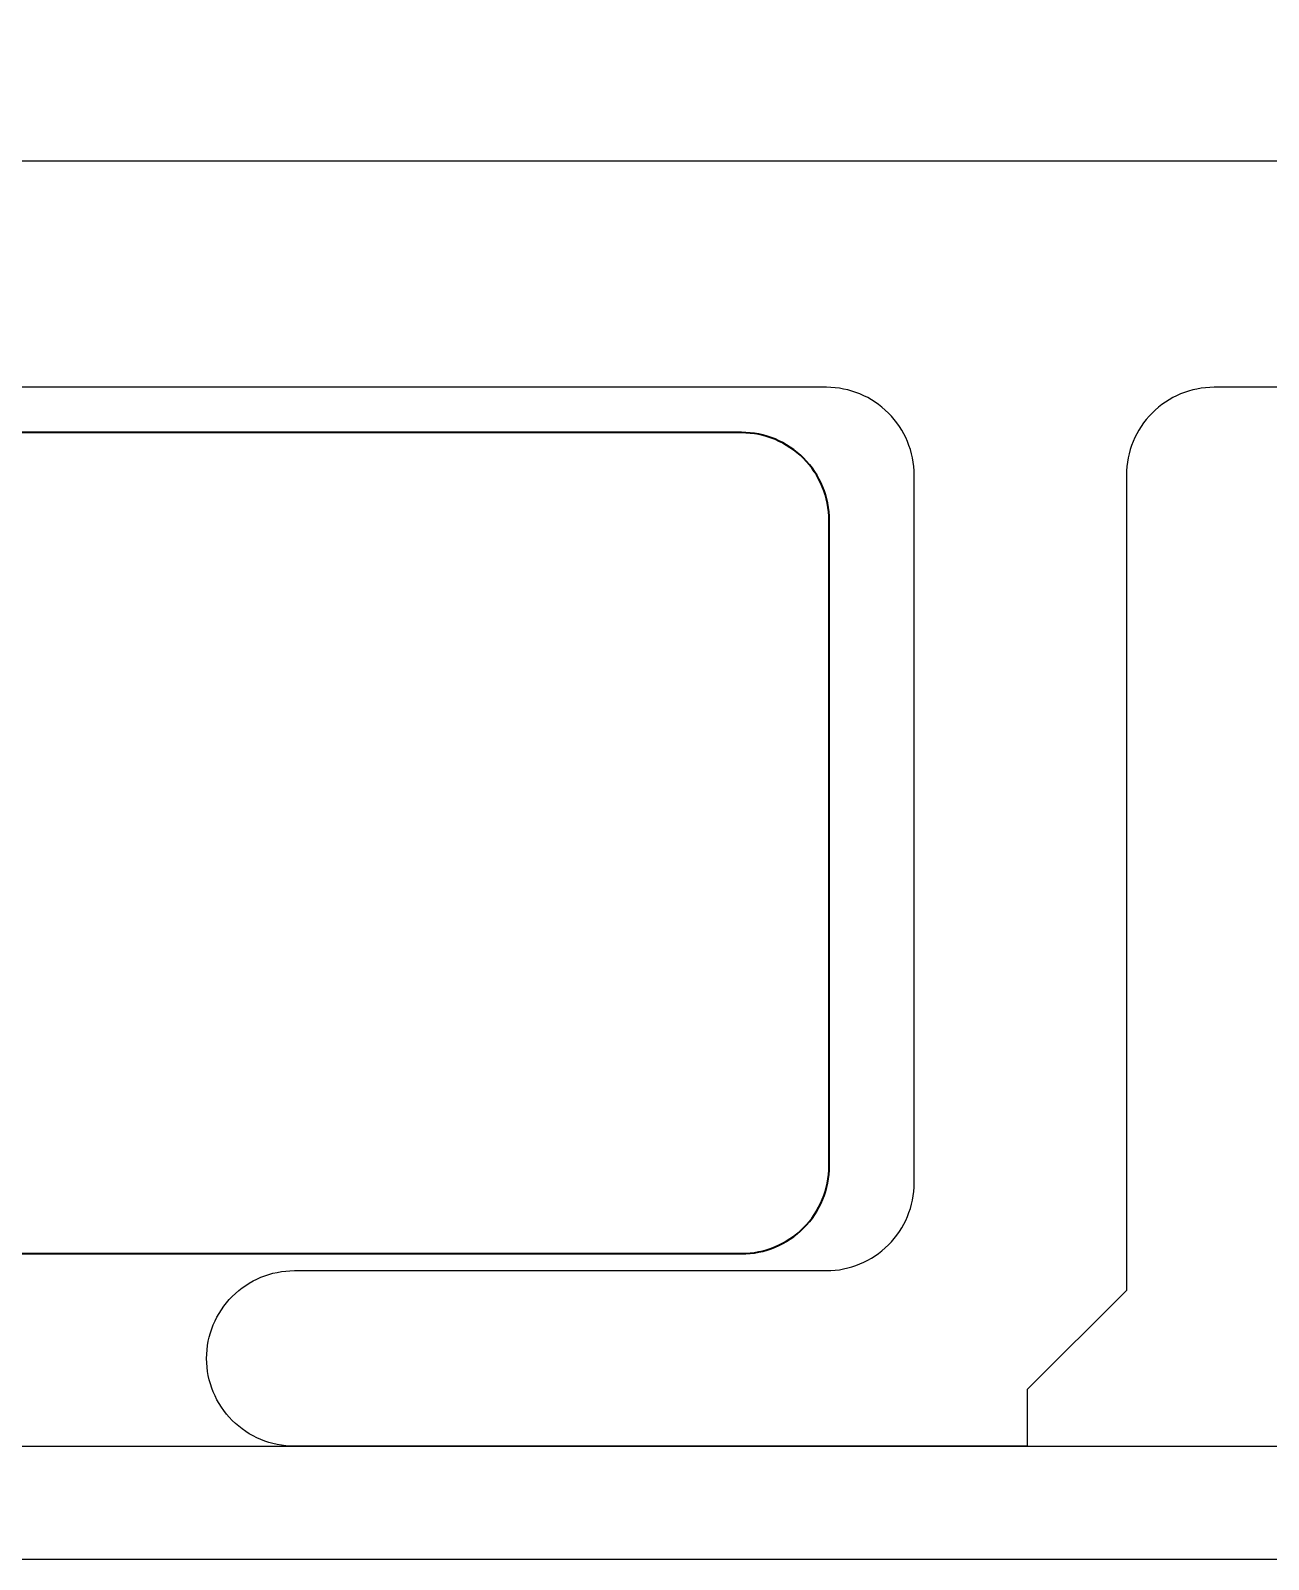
# Model space of a CAD drawing. Extents: x -26 to 91, y -47 to 75.
# Drawn here: x 53.089 to 53.526, y 63.509 to 64.049 of the extents above; entities that cross this region are included whole.
import ezdxf

# ---------------------------------------------------------------- set-up
doc = ezdxf.new("R2010")
doc.units = 0
doc.header["$MEASUREMENT"] = 0
doc.layers.get('0').update_dxf_attribs({"linetype": 'CONTINUOUS'})
for name, color, linetype in [('DIM', 7, 'CONTINUOUS'), ('FRAME', 1, 'CONTINUOUS'), ('MISC.', 7, 'CONTINUOUS')]:
    doc.layers.add(name, color=color, linetype=linetype)

# ---------------------------------------------------------------- blocks, each defined once
blk = doc.blocks.new('3805 BLOCK FRAME')
blk.add_lwpolyline([(-1.5865, 1), (-4.3375, 1)])
blk.add_lwpolyline([(-3.68384, 1.08), (-3.5185, 1.08, 0.414214), (-3.4875, 1.111), (-3.4875, 1.399), (-3.4525, 1.434), (-3.4525, 1.454), (-3.1935, 1.454, -0.414214), (-3.1625, 1.423, -0.414214), (-3.1935, 1.392), (-3.3815, 1.392, 0.414214), (-3.4125, 1.361), (-3.4125, 1.111, 0.414214), (-3.3815, 1.08), (-2.32916, 1.08, 0.5024)], format="xyb")

msp = doc.modelspace()

# ---------------------------------------------------------------- linework, layer by layer
at = {"layer": 'DIM', "color": 5, "lineweight": 40}
msp.add_lwpolyline([(51.55179, 63.61671), (53.33979, 63.61671, 0.414214), (53.37079, 63.64771), (53.37079, 63.87571, 0.414214), (53.33979, 63.90671), (52.90079, 63.90671, -1), (52.88079, 63.90671), (52.80076, 63.90671, -1.086283), (52.78083, 63.90671), (52.36179, 63.90671, 0.414214)], format="xyb", dxfattribs=at)
at = {"layer": 'MISC.'}
msp.add_lwpolyline([(54.40079, 63.54871), (54.40079, 63.50871), (49.86079, 63.50871), (49.86079, 64.04871), (49.90079, 64.04871), (49.90079, 63.54871)], close=True, dxfattribs=at)

# ---------------------------------------------------------------- block references
at = {"layer": 'FRAME', "rotation": 180}
msp.add_blockref('3805 BLOCK FRAME', (49.98829, 65.00271), dxfattribs=at)

doc.saveas('drawing.dxf')
